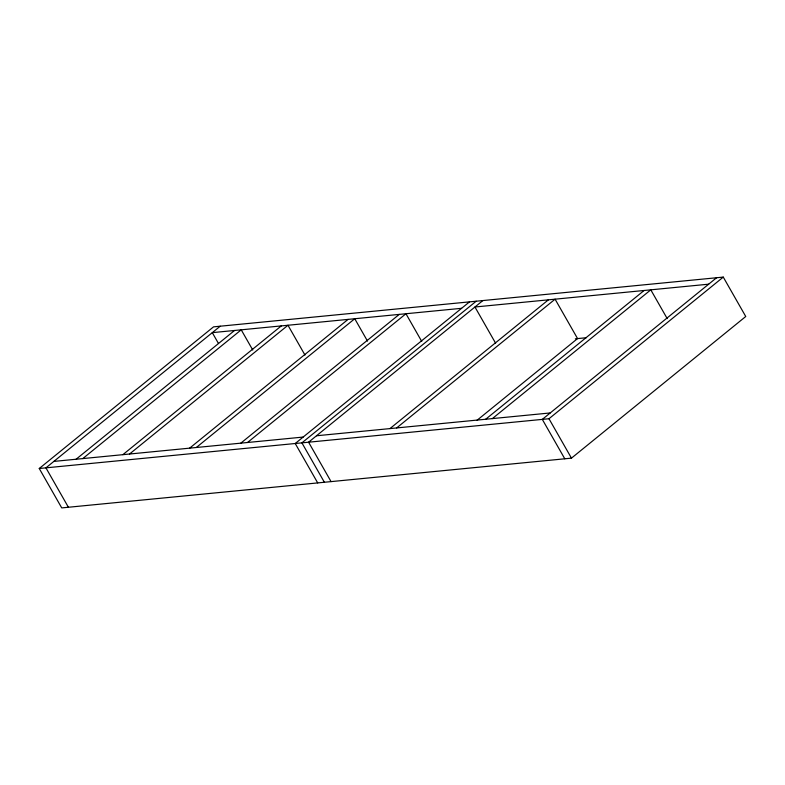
<?xml version="1.0" encoding="UTF-8"?>
<svg xmlns="http://www.w3.org/2000/svg" width="785" height="785" viewBox="0 0 785 785"><rect width="100%" height="100%" fill="white"/><g stroke="black" fill="none" stroke-linecap="round" stroke-linejoin="round"><path stroke-width="1.18" d="M39.25 468.498L213.54 326.854L723.27 277.095L745.75 316.502L571.46 458.146L61.73 507.905L39.25 468.498L548.98 418.739L723.27 277.095M220.222 326.207L45.932 467.85L68.403 507.257M76.106 459.235L234.558 330.475M82.788 458.587L241.231 329.818L252.77 350.051M122.852 454.672L281.295 325.912M129.535 454.024L287.977 325.255L304.982 355.075M189.627 448.156L348.079 319.387M196.309 447.499L354.751 318.739L367.508 341.102M240.828 443.152L399.271 314.392M247.501 442.504L405.953 313.735L421.741 341.426M469.518 301.872L295.229 443.505L317.709 482.912M476.201 301.214L301.911 442.858L324.382 482.265M482.873 300.567L308.584 442.2L331.064 481.607M389.959 428.59L548.411 299.831M396.641 427.943L555.083 299.183L577.564 338.58L476.995 420.318M485.679 419.249L644.122 290.489M492.352 418.601L650.794 289.832L667.201 318.592M716.597 277.743L542.307 419.386L564.778 458.793M461.6 308.309L212.293 332.644L218.367 343.3M708.669 284.18L474.954 307.004L495.61 343.212M575.336 338.806L586.287 337.736M53.851 461.413L303.147 437.068M316.512 435.763L550.226 412.949M548.98 418.739L571.46 458.146"/></g></svg>
